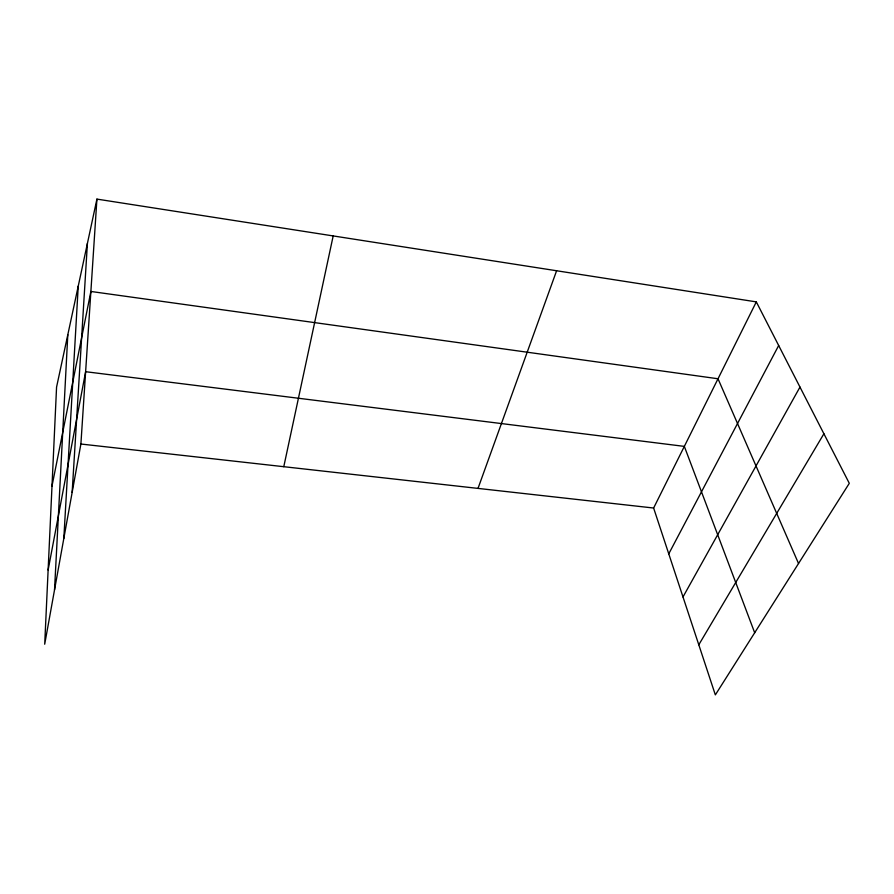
<?xml version="1.0" encoding="UTF-8"?>
<svg xmlns="http://www.w3.org/2000/svg" width="894" height="894" viewBox="0 0 894 894"><rect width="100%" height="100%" fill="white"/><g stroke="black" fill="none" stroke-linecap="round" stroke-linejoin="round"><path stroke-width="1.34" d="M54.534 589.794L67.799 334.758M63.832 538.367L78.236 286.147M72.146 492.415L87.411 243.414M96.921 199.105L56.568 387.102L44.7 644.216L80.896 444.027L96.921 199.105L756.313 301.881L849.3 483.319L715.345 694.895L653.626 508.027L756.313 301.881M48.12 570.048L85.623 371.703L684.335 446.385L754.681 632.762M51.997 486.068L90.875 291.466L718.016 378.765L798.532 563.499M283.778 466.702L333.183 235.938M478.011 488.403L556.604 270.759M668.757 553.844L778.674 345.509M682.994 596.957L799.974 387.08M698.795 644.786L823.899 433.758M80.896 444.027L653.626 508.027"/></g></svg>
